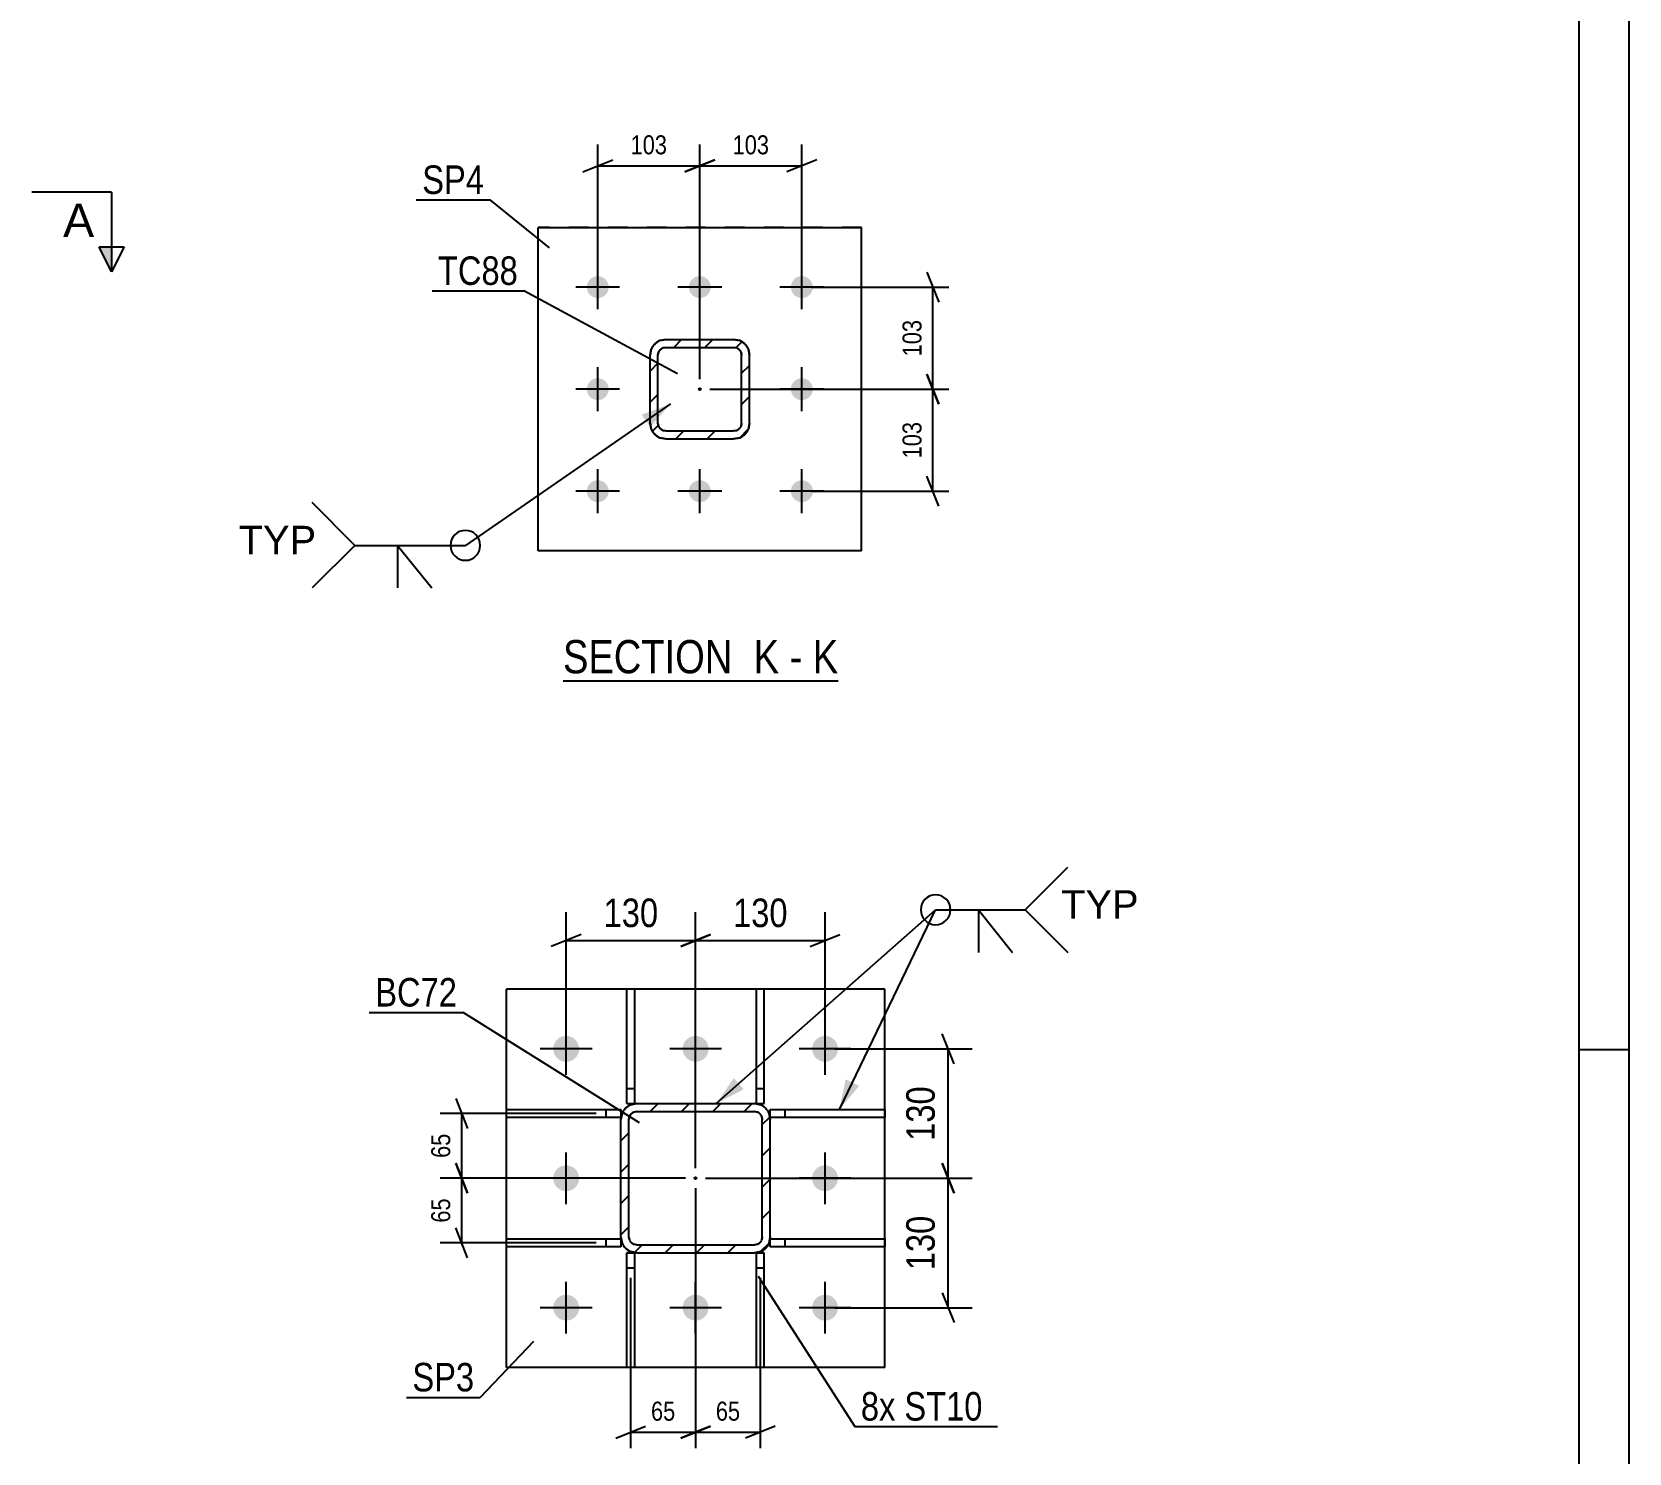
# Model space of a CAD drawing. Header units: millimetres. Extents: x -167 to 1022, y -666 to 175.
# Drawn here: x 861.7 to 1022.1, y -110.7 to 32.1 of the extents above; entities that cross this region are included whole.
import ezdxf

# ---------------------------------------------------------------- set-up
doc = ezdxf.new("R2010")
doc.units = ezdxf.units.MM
doc.linetypes.add('DXK_LINE_DOT2', pattern=[3.9198, 1.9599, -1.9599])
doc.linetypes.add('DXK_LINE_DOT3', pattern=[5.9187, 2.979, -0.9799, 0.9799, -0.9799])
doc.styles.add('Arial', font='ARIAL.TTF', dxfattribs={"height": 0.2})
doc.styles.add('Arial Narrow', font='ARIALN.TTF', dxfattribs={"height": 0.2})

# ---------------------------------------------------------------- blocks, each defined once
blk = doc.blocks.new('Unknown-389677493-14088')
at = {"color": 5, "linetype": 'Continuous'}
for p, q in [((1022.1, -666.17), (1022.1, 174.83)), ((1017.1, -661.17), (1017.1, 169.83)), ((1022.1, -70.17), (1017.1, -70.17))]:
    blk.add_line(p, q, dxfattribs=at)
blk = doc.blocks.new('Unknown-389677493-21 - 51950')
at = {"color": 6, "linetype": 'Continuous'}
blk.add_line((915.02, -33.09), (942.66, -33.09), dxfattribs=at)
at = {"color": 0, "linetype": 'Continuous'}
for points in [[(933.12, -32.34), (933.12, -28.84), (915.02, -28.84), (915.02, -32.34)], [(936.73, -32.34), (936.73, -28.84), (934.17, -28.84), (934.17, -32.34)], [(939.06, -32.34), (939.06, -28.84), (937.78, -28.84), (937.78, -32.34)], [(942.66, -32.34), (942.66, -28.84), (940.11, -28.84), (940.11, -32.34)]]:
    blk.add_wipeout(points, dxfattribs=at)
at = {"color": 7, "linetype": 'Continuous', "style": 'Arial Narrow'}
for s, p in [('SECTION ', (915.02, -32.34)), ('K', (934.17, -32.34)), ('K', (940.11, -32.34)), ('-', (937.78, -32.34))]:
    blk.add_text(s, height=3.34, dxfattribs=at).set_placement(p)
blk = doc.blocks.new('Part-389677493-52013 - 51950')
at = {"linetype": 'Continuous'}
h = blk.add_hatch(dxfattribs=at)
h.set_pattern_fill('', scale=0.7, style=0, pattern_type=0)
h.set_pattern_definition([(45, (932.774, -8.6794), (-1.57154, 1.57154), [])])
h.paths.add_polyline_path([(932.16, -8.8), (932.77, -8.68), (933.29, -8.33), (933.64, -7.81), (933.76, -7.2), (933.76, -0.4), (933.64, 0.21), (933.29, 0.73), (932.77, 1.08), (932.16, 1.2), (925.36, 1.2), (924.75, 1.08), (924.23, 0.73), (923.88, 0.21), (923.76, -0.4), (923.76, -7.2), (923.88, -7.81), (924.23, -8.33), (924.75, -8.68), (925.36, -8.8)])
h.paths.add_polyline_path([(925.36, -8), (925.06, -7.94), (924.8, -7.77), (924.62, -7.51), (924.56, -7.2), (924.56, -0.4), (924.62, -0.1), (924.8, 0.16), (925.06, 0.34), (925.36, 0.4), (932.16, 0.4), (932.47, 0.34), (932.73, 0.16), (932.9, -0.1), (932.96, -0.4), (932.96, -7.2), (932.9, -7.51), (932.73, -7.77), (932.47, -7.94), (932.16, -8)])
blk.add_hatch(color=30, dxfattribs=at).paths.add_polyline_path([(928.76, -3.9, -1), (928.76, -3.7, -1)])
at = {"color": 7, "linetype": 'DXK_LINE_DOT2'}
for p, q in [((923.76, -0.4), (923.88, 0.21)), ((924.75, 1.08), (925.36, 1.2)), ((925.36, 0.4), (925.06, 0.34)), ((925.36, 1.2), (932.16, 1.2)), ((925.36, 0.4), (932.16, 0.4)), ((932.16, 1.2), (932.77, 1.08)), ((932.47, 0.34), (932.16, 0.4)), ((933.64, 0.21), (933.76, -0.4)), ((923.76, -7.2), (923.76, -0.4)), ((924.62, -0.1), (924.56, -0.4)), ((924.56, -7.2), (924.56, -0.4)), ((932.96, -0.4), (932.9, -0.1)), ((932.96, -7.2), (932.96, -0.4)), ((933.76, -7.2), (933.76, -0.4)), ((923.88, -7.81), (923.76, -7.2)), ((924.56, -7.2), (924.62, -7.51)), ((925.06, -7.94), (925.36, -8)), ((925.36, -8), (932.16, -8)), ((932.16, -8), (932.47, -7.94)), ((932.9, -7.51), (932.96, -7.2)), ((933.76, -7.2), (933.64, -7.81)), ((925.36, -8.8), (924.75, -8.68)), ((925.36, -8.8), (932.16, -8.8)), ((932.77, -8.68), (932.16, -8.8))]:
    blk.add_line(p, q, dxfattribs=at)
at = {"color": 2, "linetype": 'Continuous'}
for p, q in [((923.88, 0.21), (923.76, -0.4)), ((925.36, 1.2), (924.75, 1.08)), ((925.06, 0.34), (925.36, 0.4)), ((925.36, 1.2), (932.16, 1.2)), ((925.36, 0.4), (932.16, 0.4)), ((932.77, 1.08), (932.16, 1.2)), ((932.16, 0.4), (932.47, 0.34)), ((933.76, -0.4), (933.64, 0.21)), ((923.76, -7.2), (923.76, -0.4)), ((924.56, -0.4), (924.62, -0.1)), ((924.56, -7.2), (924.56, -0.4)), ((932.9, -0.1), (932.96, -0.4)), ((932.96, -7.2), (932.96, -0.4)), ((933.76, -7.2), (933.76, -0.4)), ((923.76, -7.2), (923.88, -7.81)), ((924.62, -7.51), (924.56, -7.2)), ((925.36, -8), (925.06, -7.94)), ((925.36, -8), (932.16, -8)), ((932.47, -7.94), (932.16, -8)), ((932.96, -7.2), (932.9, -7.51)), ((933.64, -7.81), (933.76, -7.2)), ((924.75, -8.68), (925.36, -8.8)), ((925.36, -8.8), (932.16, -8.8)), ((932.16, -8.8), (932.77, -8.68))]:
    blk.add_line(p, q, dxfattribs=at)
at = {"color": 7, "linetype": 'DXK_LINE_DOT3'}
blk.add_line((928.76, -3.8), (928.76, -3.8), dxfattribs=at)
at = {"color": 30, "linetype": 'DXK_LINE_DOT3'}
blk.add_line((928.76, -3.8), (928.76, -3.8), dxfattribs=at)
at = {"color": 30, "linetype": 'Continuous'}
blk.add_circle((928.76, -3.8), 0.1, dxfattribs=at)
at = {"color": 7, "linetype": 'DXK_LINE_DOT2'}
for centre, radius, start, end in [((925.36, -0.4), 1.6, 112.5, 157.5), ((925.36, -0.4), 0.8, 112.5, 157.5), ((932.16, -0.4), 0.8, 22.5, 67.5), ((932.16, -0.4), 1.6, 22.5, 67.5), ((925.36, -7.2), 1.6, 202.5, 247.5), ((925.36, -7.2), 0.8, 202.5, 247.5), ((932.16, -7.2), 0.8, 292.5, 337.5), ((932.16, -7.2), 1.6, 292.5, 337.5)]:
    blk.add_arc(centre, radius, start, end, dxfattribs=at)
at = {"color": 2, "linetype": 'Continuous'}
for centre, radius, start, end in [((925.36, -0.4), 1.6, 112.5, 157.5), ((925.36, -0.4), 0.8, 112.5, 157.5), ((932.16, -0.4), 0.8, 22.5, 67.5), ((932.16, -0.4), 1.6, 22.5, 67.5), ((925.36, -7.2), 1.6, 202.5, 247.5), ((925.36, -7.2), 0.8, 202.5, 247.5), ((932.16, -7.2), 0.8, 292.5, 337.5), ((932.16, -7.2), 1.6, 292.5, 337.5)]:
    blk.add_arc(centre, radius, start, end, dxfattribs=at)
blk = doc.blocks.new('Part-389677493-52014 - 51950')
at = {"color": 2, "linetype": 'Continuous'}
for p, q in [((912.51, 12.45), (945.01, 12.45)), ((912.51, -20.05), (912.51, 12.45)), ((945.01, -20.05), (945.01, 12.45)), ((945.01, -20.05), (912.51, -20.05))]:
    blk.add_line(p, q, dxfattribs=at)
at = {"color": 7, "linetype": 'DXK_LINE_DOT2'}
for p, q in [((945.01, 12.45), (912.51, 12.45)), ((945.01, -20.05), (912.51, -20.05))]:
    blk.add_line(p, q, dxfattribs=at)
blk = doc.blocks.new('Bolt-389677493-52120 - 51950')
at = {"linetype": 'Continuous'}
for points in [[(918.51, 5.35, -1), (918.51, 7.55, -1)], [(928.76, 5.35, -1), (928.76, 7.55, -1)], [(939.01, 5.35, -1), (939.01, 7.55, -1)], [(918.51, -4.9, -1), (918.51, -2.7, -1)], [(939.01, -4.9, -1), (939.01, -2.7, -1)], [(918.51, -15.15, -1), (918.51, -12.95, -1)], [(928.76, -15.15, -1), (928.76, -12.95, -1)], [(939.01, -15.15, -1), (939.01, -12.95, -1)]]:
    blk.add_hatch(color=1, dxfattribs=at).paths.add_polyline_path(points)
at = {"color": 1, "linetype": 'Continuous'}
for p, q in [((918.51, 4.25), (918.51, 8.65)), ((928.76, 4.25), (928.76, 8.65)), ((939.01, 4.25), (939.01, 8.65)), ((920.71, 6.45), (916.31, 6.45)), ((930.96, 6.45), (926.56, 6.45)), ((941.21, 6.45), (936.81, 6.45)), ((918.51, -6), (918.51, -1.6)), ((939.01, -6), (939.01, -1.6)), ((920.71, -3.8), (916.31, -3.8)), ((941.21, -3.8), (936.81, -3.8)), ((918.51, -16.25), (918.51, -11.85)), ((928.76, -16.25), (928.76, -11.85)), ((939.01, -16.25), (939.01, -11.85)), ((920.71, -14.05), (916.31, -14.05)), ((930.96, -14.05), (926.56, -14.05)), ((941.21, -14.05), (936.81, -14.05))]:
    blk.add_line(p, q, dxfattribs=at)
blk = doc.blocks.new('Part-389677493-53581 - 53454')
at = {"color": 2, "linetype": 'Continuous'}
for p, q in [((934.44, -75.56), (934.44, -64.06)), ((935.24, -64.06), (934.44, -64.06)), ((935.24, -75.56), (935.24, -64.06)), ((934.44, -75.56), (935.24, -75.56))]:
    blk.add_line(p, q, dxfattribs=at)
at = {"color": 7, "linetype": 'DXK_LINE_DOT2'}
for p, q in [((934.44, -74.06), (935.24, -74.06)), ((934.44, -75.56), (935.24, -75.56))]:
    blk.add_line(p, q, dxfattribs=at)
blk = doc.blocks.new('Part-389677493-53514 - 53454')
at = {"linetype": 'Continuous'}
h = blk.add_hatch(dxfattribs=at)
h.set_pattern_fill('', scale=0.7, style=0, pattern_type=0)
h.set_pattern_definition([(45, (934.853, -90.4335), (-1.57154, 1.57154), [])])
h.paths.add_polyline_path([(934.24, -90.56), (934.85, -90.43), (935.37, -90.09), (935.72, -89.57), (935.84, -88.96), (935.84, -77.16), (935.72, -76.54), (935.37, -76.02), (934.85, -75.68), (934.24, -75.56), (922.44, -75.56), (921.83, -75.68), (921.31, -76.02), (920.96, -76.54), (920.84, -77.16), (920.84, -88.96), (920.96, -89.57), (921.31, -90.09), (921.83, -90.43), (922.44, -90.56)])
h.paths.add_polyline_path([(922.44, -89.76), (922.13, -89.69), (921.88, -89.52), (921.7, -89.26), (921.64, -88.96), (921.64, -77.16), (921.7, -76.85), (921.88, -76.59), (922.13, -76.42), (922.44, -76.36), (934.24, -76.36), (934.55, -76.42), (934.81, -76.59), (934.98, -76.85), (935.04, -77.16), (935.04, -88.96), (934.98, -89.26), (934.81, -89.52), (934.55, -89.69), (934.24, -89.76)])
blk.add_hatch(color=30, dxfattribs=at).paths.add_polyline_path([(928.34, -83.16, -1), (928.34, -82.96, -1)])
at = {"color": 7, "linetype": 'DXK_LINE_DOT2'}
for p, q in [((920.84, -77.16), (920.96, -76.54)), ((921.7, -76.85), (921.64, -77.16)), ((921.83, -75.68), (922.44, -75.56)), ((922.44, -76.36), (922.13, -76.42)), ((922.44, -75.56), (934.24, -75.56)), ((922.44, -76.36), (934.24, -76.36)), ((934.24, -75.56), (934.85, -75.68)), ((934.55, -76.42), (934.24, -76.36)), ((935.04, -77.16), (934.98, -76.85)), ((935.72, -76.54), (935.84, -77.16)), ((920.84, -88.96), (920.84, -77.16)), ((921.64, -88.96), (921.64, -77.16)), ((935.04, -88.96), (935.04, -77.16)), ((935.84, -88.96), (935.84, -77.16)), ((920.96, -89.57), (920.84, -88.96)), ((921.64, -88.96), (921.7, -89.26)), ((922.13, -89.69), (922.44, -89.76)), ((922.44, -89.76), (934.24, -89.76)), ((934.24, -89.76), (934.55, -89.69)), ((934.98, -89.26), (935.04, -88.96)), ((935.84, -88.96), (935.72, -89.57)), ((922.44, -90.56), (921.83, -90.43)), ((922.44, -90.56), (934.24, -90.56)), ((934.85, -90.43), (934.24, -90.56))]:
    blk.add_line(p, q, dxfattribs=at)
at = {"color": 2, "linetype": 'Continuous'}
for p, q in [((920.96, -76.54), (920.84, -77.16)), ((921.64, -77.16), (921.7, -76.85)), ((922.44, -75.56), (921.83, -75.68)), ((922.13, -76.42), (922.44, -76.36)), ((922.44, -75.56), (934.24, -75.56)), ((922.44, -76.36), (934.24, -76.36)), ((934.85, -75.68), (934.24, -75.56)), ((934.24, -76.36), (934.55, -76.42)), ((934.98, -76.85), (935.04, -77.16)), ((935.84, -77.16), (935.72, -76.54)), ((920.84, -88.96), (920.84, -77.16)), ((921.64, -88.96), (921.64, -77.16)), ((935.04, -88.96), (935.04, -77.16)), ((935.84, -88.96), (935.84, -77.16)), ((920.84, -88.96), (920.96, -89.57)), ((921.7, -89.26), (921.64, -88.96)), ((922.44, -89.76), (922.13, -89.69)), ((922.44, -89.76), (934.24, -89.76)), ((934.55, -89.69), (934.24, -89.76)), ((935.04, -88.96), (934.98, -89.26)), ((935.72, -89.57), (935.84, -88.96)), ((921.83, -90.43), (922.44, -90.56)), ((922.44, -90.56), (934.24, -90.56)), ((934.24, -90.56), (934.85, -90.43))]:
    blk.add_line(p, q, dxfattribs=at)
at = {"color": 7, "linetype": 'DXK_LINE_DOT3'}
blk.add_line((928.34, -83.06), (928.34, -83.06), dxfattribs=at)
at = {"color": 30, "linetype": 'DXK_LINE_DOT3'}
blk.add_line((928.34, -83.06), (928.34, -83.06), dxfattribs=at)
at = {"color": 30, "linetype": 'Continuous'}
blk.add_circle((928.34, -83.06), 0.1, dxfattribs=at)
at = {"color": 7, "linetype": 'DXK_LINE_DOT2'}
for centre, radius, start, end in [((922.44, -77.16), 1.6, 112.5, 157.5), ((922.44, -77.16), 0.8, 112.5, 157.5), ((934.24, -77.16), 0.8, 22.5, 67.5), ((934.24, -77.16), 1.6, 22.5, 67.5), ((922.44, -88.96), 1.6, 202.5, 247.5), ((922.44, -88.96), 0.8, 202.5, 247.5), ((934.24, -88.96), 0.8, 292.5, 337.5), ((934.24, -88.96), 1.6, 292.5, 337.5)]:
    blk.add_arc(centre, radius, start, end, dxfattribs=at)
at = {"color": 2, "linetype": 'Continuous'}
for centre, radius, start, end in [((922.44, -77.16), 1.6, 112.5, 157.5), ((922.44, -77.16), 0.8, 112.5, 157.5), ((934.24, -77.16), 0.8, 22.5, 67.5), ((934.24, -77.16), 1.6, 22.5, 67.5), ((922.44, -88.96), 1.6, 202.5, 247.5), ((922.44, -88.96), 0.8, 202.5, 247.5), ((934.24, -88.96), 0.8, 292.5, 337.5), ((934.24, -88.96), 1.6, 292.5, 337.5)]:
    blk.add_arc(centre, radius, start, end, dxfattribs=at)
blk = doc.blocks.new('Part-389677493-53578 - 53454')
at = {"color": 2, "linetype": 'Continuous'}
for p, q in [((935.84, -76.96), (935.84, -76.16)), ((935.84, -76.16), (947.34, -76.16)), ((947.34, -76.96), (935.84, -76.96)), ((947.34, -76.16), (947.34, -76.96))]:
    blk.add_line(p, q, dxfattribs=at)
at = {"color": 7, "linetype": 'DXK_LINE_DOT2'}
blk.add_line((937.34, -76.96), (937.34, -76.16), dxfattribs=at)
blk = doc.blocks.new('Part-389677493-53516 - 53454')
at = {"color": 2, "linetype": 'Continuous'}
for p, q in [((947.34, -64.06), (909.34, -64.06)), ((909.34, -102.06), (909.34, -64.06)), ((947.34, -102.06), (947.34, -64.06)), ((947.34, -102.06), (909.34, -102.06))]:
    blk.add_line(p, q, dxfattribs=at)
blk = doc.blocks.new('Part-389677493-53580 - 53454')
at = {"color": 2, "linetype": 'Continuous'}
for p, q in [((921.44, -75.56), (921.44, -64.06)), ((922.24, -64.06), (921.44, -64.06)), ((922.24, -75.56), (922.24, -64.06)), ((921.44, -75.56), (922.24, -75.56))]:
    blk.add_line(p, q, dxfattribs=at)
at = {"color": 7, "linetype": 'DXK_LINE_DOT2'}
for p, q in [((921.44, -74.06), (922.24, -74.06)), ((921.44, -75.56), (922.24, -75.56))]:
    blk.add_line(p, q, dxfattribs=at)
blk = doc.blocks.new('Part-389677493-53576 - 53454')
at = {"color": 2, "linetype": 'Continuous'}
for p, q in [((909.34, -76.16), (920.84, -76.16)), ((909.34, -76.96), (909.34, -76.16)), ((920.84, -76.96), (909.34, -76.96)), ((920.84, -76.16), (920.84, -76.96))]:
    blk.add_line(p, q, dxfattribs=at)
at = {"color": 7, "linetype": 'DXK_LINE_DOT2'}
blk.add_line((919.34, -76.96), (919.34, -76.16), dxfattribs=at)
blk = doc.blocks.new('Part-389677493-53577 - 53454')
at = {"color": 2, "linetype": 'Continuous'}
for p, q in [((909.34, -89.15), (920.84, -89.15)), ((909.34, -89.95), (909.34, -89.15)), ((920.84, -89.15), (920.84, -89.95)), ((920.84, -89.95), (909.34, -89.95))]:
    blk.add_line(p, q, dxfattribs=at)
at = {"color": 7, "linetype": 'DXK_LINE_DOT2'}
blk.add_line((919.34, -89.95), (919.34, -89.15), dxfattribs=at)
blk = doc.blocks.new('Part-389677493-53579 - 53454')
at = {"color": 2, "linetype": 'Continuous'}
for p, q in [((935.84, -89.95), (935.84, -89.15)), ((935.84, -89.15), (947.34, -89.15)), ((947.34, -89.15), (947.34, -89.95)), ((947.34, -89.95), (935.84, -89.95))]:
    blk.add_line(p, q, dxfattribs=at)
at = {"color": 7, "linetype": 'DXK_LINE_DOT2'}
blk.add_line((937.34, -89.95), (937.34, -89.15), dxfattribs=at)
blk = doc.blocks.new('Part-389677493-53582 - 53454')
at = {"color": 2, "linetype": 'Continuous'}
for p, q in [((921.44, -90.56), (922.24, -90.56)), ((921.44, -102.06), (921.44, -90.56)), ((922.24, -102.06), (922.24, -90.56)), ((922.24, -102.06), (921.44, -102.06))]:
    blk.add_line(p, q, dxfattribs=at)
at = {"color": 7, "linetype": 'DXK_LINE_DOT2'}
for p, q in [((922.24, -90.56), (921.44, -90.56)), ((921.44, -92.06), (922.24, -92.06))]:
    blk.add_line(p, q, dxfattribs=at)
blk = doc.blocks.new('Part-389677493-53583 - 53454')
at = {"color": 2, "linetype": 'Continuous'}
for p, q in [((934.44, -90.56), (935.24, -90.56)), ((934.44, -102.06), (934.44, -90.56)), ((935.24, -102.06), (935.24, -90.56)), ((935.24, -102.06), (934.44, -102.06))]:
    blk.add_line(p, q, dxfattribs=at)
at = {"color": 7, "linetype": 'DXK_LINE_DOT2'}
for p, q in [((935.24, -90.56), (934.44, -90.56)), ((934.44, -92.06), (935.24, -92.06))]:
    blk.add_line(p, q, dxfattribs=at)
blk = doc.blocks.new('Bolt-389677493-53623 - 53454')
at = {"linetype": 'Continuous'}
for points in [[(915.34, -71.36, -1), (915.34, -68.76, -1)], [(928.34, -71.36, -1), (928.34, -68.76, -1)], [(941.34, -71.36, -1), (941.34, -68.76, -1)], [(915.34, -84.36, -1), (915.34, -81.76, -1)], [(941.34, -84.36, -1), (941.34, -81.76, -1)], [(915.34, -97.36, -1), (915.34, -94.76, -1)], [(928.34, -97.36, -1), (928.34, -94.76, -1)], [(941.34, -97.36, -1), (941.34, -94.76, -1)]]:
    blk.add_hatch(color=1, dxfattribs=at).paths.add_polyline_path(points)
at = {"color": 1, "linetype": 'Continuous'}
for p, q in [((915.34, -72.66), (915.34, -67.46)), ((928.34, -72.66), (928.34, -67.46)), ((941.34, -72.66), (941.34, -67.46)), ((917.94, -70.06), (912.74, -70.06)), ((930.94, -70.06), (925.74, -70.06)), ((943.94, -70.06), (938.74, -70.06)), ((915.34, -85.66), (915.34, -80.46)), ((941.34, -85.66), (941.34, -80.46)), ((917.94, -83.06), (912.74, -83.06)), ((943.94, -83.06), (938.74, -83.06)), ((915.34, -98.66), (915.34, -93.46)), ((928.34, -98.66), (928.34, -93.46)), ((941.34, -98.66), (941.34, -93.46)), ((917.94, -96.06), (912.74, -96.06)), ((930.94, -96.06), (925.74, -96.06)), ((943.94, -96.06), (938.74, -96.06))]:
    blk.add_line(p, q, dxfattribs=at)
blk = doc.blocks.new('StraightDimension-389677493-78227 - 51950')
at = {"color": 7, "linetype": 'Continuous'}
for p, q in [((928.76, -2.8), (928.76, 20.79)), ((939.01, 7.45), (939.01, 20.79)), ((927.26, 18.04), (930.26, 19.24)), ((928.76, 18.64), (939.01, 18.64)), ((940.51, 19.24), (937.51, 18.04))]:
    blk.add_line(p, q, dxfattribs=at)
at = {"color": 0}
blk.add_wipeout([(936.11, 19.39), (936.11, 22.19), (931.66, 22.19), (931.66, 19.39)], dxfattribs=at)
at = {"color": 3, "style": 'Arial Narrow'}
blk.add_text('103', height=1.909, dxfattribs=at).set_placement((932.06, 19.79))
blk = doc.blocks.new('StraightDimension-389677493-78228 - 51950')
at = {"color": 7, "linetype": 'Continuous'}
for p, q in [((918.51, 7.45), (918.51, 20.79)), ((928.76, -2.8), (928.76, 20.79)), ((917.01, 18.04), (920.01, 19.24)), ((918.51, 18.64), (928.76, 18.64)), ((930.26, 19.24), (927.26, 18.04))]:
    blk.add_line(p, q, dxfattribs=at)
at = {"color": 0}
blk.add_wipeout([(925.86, 19.39), (925.86, 22.19), (921.41, 22.19), (921.41, 19.39)], dxfattribs=at)
at = {"color": 3, "style": 'Arial Narrow'}
blk.add_text('103', height=1.909, dxfattribs=at).set_placement((921.81, 19.79))
blk = doc.blocks.new('StraightDimension-389677493-78297 - 51950')
at = {"color": 7, "linetype": 'Continuous'}
for p, q in [((940.01, 6.45), (953.78, 6.45)), ((951.58, 7.95), (952.78, 4.95)), ((952.18, -3.8), (952.18, 6.45)), ((952.78, -5.3), (951.58, -2.3)), ((929.76, -3.8), (953.78, -3.8))]:
    blk.add_line(p, q, dxfattribs=at)
at = {"color": 0}
blk.add_wipeout([(951.43, 3.55), (948.63, 3.55), (948.63, -0.9), (951.43, -0.9)], dxfattribs=at)
at = {"color": 3, "style": 'Arial Narrow'}
blk.add_text('103', height=1.909, rotation=90.0002, dxfattribs=at).set_placement((951.03, -0.5))
blk = doc.blocks.new('StraightDimension-389677493-78298 - 51950')
at = {"color": 7, "linetype": 'Continuous'}
for p, q in [((951.58, -2.3), (952.78, -5.3)), ((929.76, -3.8), (953.78, -3.8)), ((952.18, -14.05), (952.18, -3.8)), ((952.78, -15.55), (951.58, -12.55)), ((940.01, -14.05), (953.78, -14.05))]:
    blk.add_line(p, q, dxfattribs=at)
at = {"color": 0}
blk.add_wipeout([(951.43, -6.7), (948.63, -6.7), (948.63, -11.15), (951.43, -11.15)], dxfattribs=at)
at = {"color": 3, "style": 'Arial Narrow'}
blk.add_text('103', height=1.909, rotation=90.0002, dxfattribs=at).set_placement((951.03, -10.75))
blk = doc.blocks.new('StraightDimension-389677493-78681 - 53454')
at = {"color": 7, "linetype": 'Continuous'}
for p, q in [((928.34, -84.06), (928.34, -110.16)), ((921.81, -93.06), (921.81, -110.16)), ((920.31, -109.16), (923.31, -107.96)), ((921.81, -108.56), (928.34, -108.56)), ((929.84, -107.96), (926.84, -109.16))]:
    blk.add_line(p, q, dxfattribs=at)
at = {"color": 0}
blk.add_wipeout([(926.69, -107.81), (926.69, -105.01), (923.46, -105.01), (923.46, -107.81)], dxfattribs=at)
at = {"color": 3, "style": 'Arial Narrow'}
blk.add_text('65', height=1.909, dxfattribs=at).set_placement((923.86, -107.41))
blk = doc.blocks.new('StraightDimension-389677493-78617 - 53454')
at = {"color": 7, "linetype": 'Continuous'}
for p, q in [((954.31, -71.56), (953.11, -68.56)), ((942.34, -70.06), (956.11, -70.06)), ((953.71, -83.06), (953.71, -70.06)), ((953.11, -81.56), (954.31, -84.56)), ((929.34, -83.06), (956.11, -83.06))]:
    blk.add_line(p, q, dxfattribs=at)
at = {"color": 0}
blk.add_wipeout([(952.96, -73.21), (948.76, -73.21), (948.76, -79.9), (952.96, -79.9)], dxfattribs=at)
at = {"color": 3, "style": 'Arial Narrow'}
blk.add_text('130', height=2.863, rotation=90.0002, dxfattribs=at).set_placement((952.36, -79.3))
blk = doc.blocks.new('StraightDimension-389677493-78680 - 53454')
at = {"color": 7, "linetype": 'Continuous'}
for p, q in [((928.34, -84.06), (928.34, -110.16)), ((934.84, -93.06), (934.84, -110.16)), ((926.84, -109.16), (929.84, -107.96)), ((928.34, -108.56), (934.84, -108.56)), ((936.34, -107.96), (933.34, -109.16))]:
    blk.add_line(p, q, dxfattribs=at)
at = {"color": 0}
blk.add_wipeout([(933.21, -107.81), (933.21, -105.01), (929.97, -105.01), (929.97, -107.81)], dxfattribs=at)
at = {"color": 3, "style": 'Arial Narrow'}
blk.add_text('65', height=1.909, dxfattribs=at).set_placement((930.37, -107.41))
blk = doc.blocks.new('StraightDimension-389677493-78570 - 53454')
at = {"color": 7, "linetype": 'Continuous'}
for p, q in [((915.34, -69.06), (915.34, -56.33)), ((928.34, -82.06), (928.34, -56.33)), ((916.84, -58.58), (913.84, -59.78)), ((915.34, -59.18), (928.34, -59.18)), ((926.84, -59.78), (929.84, -58.58))]:
    blk.add_line(p, q, dxfattribs=at)
at = {"color": 0}
blk.add_wipeout([(925.18, -58.43), (925.18, -54.23), (918.5, -54.23), (918.5, -58.43)], dxfattribs=at)
at = {"color": 3, "style": 'Arial Narrow'}
blk.add_text('130', height=2.863, dxfattribs=at).set_placement((919.1, -57.83))
blk = doc.blocks.new('StraightDimension-389677493-78569 - 53454')
at = {"color": 7, "linetype": 'Continuous'}
for p, q in [((928.34, -82.06), (928.34, -56.33)), ((941.34, -69.06), (941.34, -56.33)), ((929.84, -58.58), (926.84, -59.78)), ((928.34, -59.18), (941.34, -59.18)), ((939.84, -59.78), (942.84, -58.58))]:
    blk.add_line(p, q, dxfattribs=at)
at = {"color": 0}
blk.add_wipeout([(938.18, -58.43), (938.18, -54.23), (931.5, -54.23), (931.5, -58.43)], dxfattribs=at)
at = {"color": 3, "style": 'Arial Narrow'}
blk.add_text('130', height=2.863, dxfattribs=at).set_placement((932.1, -57.83))
blk = doc.blocks.new('StraightDimension-389677493-78618 - 53454')
at = {"color": 7, "linetype": 'Continuous'}
for p, q in [((954.31, -84.56), (953.11, -81.56)), ((929.34, -83.06), (956.11, -83.06)), ((953.71, -96.06), (953.71, -83.06)), ((953.11, -94.56), (954.31, -97.56)), ((942.34, -96.06), (956.11, -96.06))]:
    blk.add_line(p, q, dxfattribs=at)
at = {"color": 0}
blk.add_wipeout([(952.96, -86.21), (948.76, -86.21), (948.76, -92.9), (952.96, -92.9)], dxfattribs=at)
at = {"color": 3, "style": 'Arial Narrow'}
blk.add_text('130', height=2.863, rotation=90.0002, dxfattribs=at).set_placement((952.36, -92.3))
blk = doc.blocks.new('StraightDimension-389677493-78811 - 53454')
at = {"color": 7, "linetype": 'Continuous'}
for p, q in [((904.24, -75.06), (905.44, -78.06)), ((918.34, -76.56), (902.69, -76.56)), ((904.84, -83.06), (904.84, -76.56)), ((905.44, -84.56), (904.24, -81.56)), ((927.34, -83.06), (902.69, -83.06))]:
    blk.add_line(p, q, dxfattribs=at)
at = {"color": 0}
blk.add_wipeout([(904.09, -78.19), (901.29, -78.19), (901.29, -81.42), (904.09, -81.42)], dxfattribs=at)
at = {"color": 3, "style": 'Arial Narrow'}
blk.add_text('65', height=1.909, rotation=90.0002, dxfattribs=at).set_placement((903.69, -81.02))
blk = doc.blocks.new('StraightDimension-389677493-78812 - 53454')
at = {"color": 7, "linetype": 'Continuous'}
for p, q in [((904.24, -81.56), (905.44, -84.56)), ((927.34, -83.06), (902.69, -83.06)), ((904.84, -89.55), (904.84, -83.06)), ((905.44, -91.05), (904.24, -88.05)), ((918.34, -89.55), (902.69, -89.55))]:
    blk.add_line(p, q, dxfattribs=at)
at = {"color": 0}
blk.add_wipeout([(904.09, -84.69), (901.29, -84.69), (901.29, -87.92), (904.09, -87.92)], dxfattribs=at)
at = {"color": 3, "style": 'Arial Narrow'}
blk.add_text('65', height=1.909, rotation=90.0002, dxfattribs=at).set_placement((903.69, -87.52))
blk = doc.blocks.new('SectionMark-389677493-38246 - 1175')
at = {"linetype": 'Continuous'}
blk.add_hatch(color=6, dxfattribs=at).paths.add_polyline_path([(868.43, 10.5), (869.68, 10.5), (869.68, 8)])
at = {"color": 6, "linetype": 'Continuous'}
for p, q in [((869.68, 16), (861.68, 16)), ((869.68, 16), (869.68, 8)), ((868.43, 10.5), (870.93, 10.5)), ((869.68, 8), (868.43, 10.5)), ((870.93, 10.5), (869.68, 8))]:
    blk.add_line(p, q, dxfattribs=at)
at = {"color": 0, "linetype": 'Continuous'}
blk.add_wipeout([(867.93, 11.5), (867.93, 15), (864.81, 15), (864.81, 11.5)], dxfattribs=at)
at = {"color": 3, "linetype": 'Continuous', "style": 'Arial'}
blk.add_text('A', height=3.34, dxfattribs=at).set_placement((864.81, 11.5))
blk = doc.blocks.new('WeldMark-389677493-55381 - 51950')
at = {"linetype": 'Continuous'}
blk.add_hatch(color=30, dxfattribs=at).paths.add_polyline_path([(922.93, -6.36), (925.83, -5.28), (923.78, -7.6)])
at = {"color": 30, "linetype": 'Continuous'}
for p in [(925.83, -5.28), (894.11, -19.49)]:
    blk.add_line(p, (905.21, -19.49), dxfattribs=at)
at = {"color": 3, "linetype": 'Continuous'}
for q in [(901.83, -23.77), (898.4, -23.77)]:
    blk.add_line((898.4, -19.49), q, dxfattribs=at)
for start, end in [(90, 270), (270, 90)]:
    blk.add_arc((905.21, -19.49), 1.5, start, end, dxfattribs=at)
at = {"color": 0, "linetype": 'Continuous'}
blk.add_wipeout([(890.21, -20.39), (890.21, -17.39), (882.44, -17.39), (882.44, -20.39)], dxfattribs=at)
blk.add_wipeout([(890.21, -20.39), (890.21, -17.39), (882.44, -17.39), (882.44, -20.39)], dxfattribs=at)
at = {"color": 3, "linetype": 'Continuous'}
for q in [(889.83, -15.2), (889.83, -23.77)]:
    blk.add_line((894.11, -19.49), q, dxfattribs=at)
at = {"color": 3, "linetype": 'Continuous', "style": 'Arial'}
blk.add_text('TYP', height=2.865, dxfattribs=at).set_placement((882.44, -20.39))
blk = doc.blocks.new('Mark-389677493-53276 - 51950')
at = {"color": 0}
blk.add_wipeout([(907.09, 15.81), (907.09, 18.81), (900.88, 18.81), (900.88, 15.81)], dxfattribs=at)
blk.add_wipeout([(907.09, 15.81), (907.09, 18.81), (900.88, 18.81), (900.88, 15.81)], dxfattribs=at)
at = {"color": 30, "linetype": 'Continuous'}
for p in [(900.28, 15.21), (913.66, 10.39)]:
    blk.add_line(p, (907.69, 15.21), dxfattribs=at)
at = {"color": 3, "style": 'Arial Narrow'}
blk.add_text('SP4', height=2.863, dxfattribs=at).set_placement((900.88, 15.81))
blk = doc.blocks.new('Mark-389677493-53223 - 51950')
at = {"color": 0}
blk.add_wipeout([(910.49, 6.67), (910.49, 9.67), (902.46, 9.67), (902.46, 6.67)], dxfattribs=at)
blk.add_wipeout([(910.49, 6.67), (910.49, 9.67), (902.46, 9.67), (902.46, 6.67)], dxfattribs=at)
at = {"color": 30, "linetype": 'Continuous'}
for p in [(901.86, 6.07), (926.53, -2.26)]:
    blk.add_line(p, (911.09, 6.07), dxfattribs=at)
at = {"color": 3, "style": 'Arial Narrow'}
blk.add_text('TC88', height=2.863, dxfattribs=at).set_placement((902.46, 6.67))
blk = doc.blocks.new('MarkSet-389677493-53777 - 53454')
at = {"color": 0}
for points in [[(948.41, -107.4), (948.41, -104.4), (944.94, -104.4), (944.94, -107.4)], [(957.17, -107.4), (957.17, -104.4), (949.31, -104.4), (949.31, -107.4)]]:
    blk.add_wipeout(points, dxfattribs=at)
for points in [[(948.41, -107.4), (948.41, -104.4), (944.94, -104.4), (944.94, -107.4)], [(957.17, -107.4), (957.17, -104.4), (949.31, -104.4), (949.31, -107.4)]]:
    blk.add_wipeout(points, dxfattribs=at)
at = {"color": 30, "linetype": 'Continuous'}
for p, q in [((934.63, -92.88), (944.34, -108)), ((944.34, -108), (958.67, -108))]:
    blk.add_line(p, q, dxfattribs=at)
at = {"color": 3, "style": 'Arial Narrow'}
for s, p in [('8x', (944.94, -107.4)), ('ST10', (949.31, -107.4))]:
    blk.add_text(s, height=2.863, dxfattribs=at).set_placement(p)
blk = doc.blocks.new('Mark-389677493-53720 - 53454')
at = {"color": 0}
blk.add_wipeout([(904.38, -65.81), (904.38, -62.81), (896.16, -62.81), (896.16, -65.81)], dxfattribs=at)
blk.add_wipeout([(904.38, -65.81), (904.38, -62.81), (896.16, -62.81), (896.16, -65.81)], dxfattribs=at)
at = {"color": 30, "linetype": 'Continuous'}
for p in [(895.56, -66.41), (922.71, -77.48)]:
    blk.add_line(p, (904.98, -66.41), dxfattribs=at)
at = {"color": 3, "style": 'Arial Narrow'}
blk.add_text('BC72', height=2.863, dxfattribs=at).set_placement((896.16, -65.81))
blk = doc.blocks.new('Mark-389677493-53771 - 53454')
at = {"color": 0}
blk.add_wipeout([(906.1, -104.47), (906.1, -101.47), (899.89, -101.47), (899.89, -104.47)], dxfattribs=at)
blk.add_wipeout([(906.1, -104.47), (906.1, -101.47), (899.89, -101.47), (899.89, -104.47)], dxfattribs=at)
at = {"color": 30, "linetype": 'Continuous'}
for p in [(912.05, -99.47), (899.29, -105.07)]:
    blk.add_line(p, (906.7, -105.07), dxfattribs=at)
at = {"color": 3, "style": 'Arial Narrow'}
blk.add_text('SP3', height=2.863, dxfattribs=at).set_placement((899.89, -104.47))
blk = doc.blocks.new('WeldMark-389677493-55426 - 53454')
at = {"linetype": 'Continuous'}
for points in [[(933.17, -74.13), (930.42, -75.56), (932.17, -73.01)], [(944.76, -73.78), (942.78, -76.16), (943.41, -73.13)]]:
    blk.add_hatch(color=30, dxfattribs=at).paths.add_polyline_path(points)
at = {"color": 30, "linetype": 'Continuous'}
for p, q in [((930.42, -75.56), (952.45, -56.09)), ((942.78, -76.16), (952.45, -56.09)), ((952.45, -56.09), (961.45, -56.09))]:
    blk.add_line(p, q, dxfattribs=at)
at = {"color": 3, "linetype": 'Continuous'}
for q in [(960.17, -60.37), (956.74, -60.37)]:
    blk.add_line((956.74, -56.09), q, dxfattribs=at)
for start, end in [(90, 270), (270, 90)]:
    blk.add_arc((952.45, -56.09), 1.5, start, end, dxfattribs=at)
at = {"color": 0, "linetype": 'Continuous'}
blk.add_wipeout([(972.83, -56.99), (972.83, -53.99), (965.05, -53.99), (965.05, -56.99)], dxfattribs=at)
blk.add_wipeout([(972.83, -56.99), (972.83, -53.99), (965.05, -53.99), (965.05, -56.99)], dxfattribs=at)
at = {"color": 3, "linetype": 'Continuous'}
for q in [(965.74, -51.8), (965.74, -60.37)]:
    blk.add_line((961.45, -56.09), q, dxfattribs=at)
at = {"color": 3, "linetype": 'Continuous', "style": 'Arial'}
blk.add_text('TYP', height=2.865, dxfattribs=at).set_placement((965.05, -56.99))

msp = doc.modelspace()

# ---------------------------------------------------------------- block references
for name in ['Unknown-389677493-14088', 'Part-389677493-52014 - 51950', 'Bolt-389677493-52120 - 51950', 'Part-389677493-52013 - 51950', 'Part-389677493-53516 - 53454', 'Part-389677493-53580 - 53454', 'Part-389677493-53581 - 53454', 'Bolt-389677493-53623 - 53454', 'Part-389677493-53576 - 53454', 'Part-389677493-53514 - 53454', 'Part-389677493-53578 - 53454', 'Part-389677493-53577 - 53454', 'Part-389677493-53579 - 53454', 'Part-389677493-53582 - 53454', 'Part-389677493-53583 - 53454']:
    msp.add_blockref(name, (0, 0))

# ---------------------------------------------------------------- next in the draw order: block references
for name in ['StraightDimension-389677493-78227 - 51950', 'Mark-389677493-53276 - 51950', 'SectionMark-389677493-38246 - 1175', 'WeldMark-389677493-55381 - 51950', 'Unknown-389677493-21 - 51950', 'StraightDimension-389677493-78681 - 53454', 'Mark-389677493-53771 - 53454']:
    msp.add_blockref(name, (0, 0))

# ---------------------------------------------------------------- next in the draw order: block references
for name in ['StraightDimension-389677493-78228 - 51950', 'StraightDimension-389677493-78617 - 53454']:
    msp.add_blockref(name, (0, 0))

# ---------------------------------------------------------------- next in the draw order: block references
for name in ['Mark-389677493-53223 - 51950', 'StraightDimension-389677493-78297 - 51950', 'StraightDimension-389677493-78570 - 53454', 'StraightDimension-389677493-78680 - 53454']:
    msp.add_blockref(name, (0, 0))

# ---------------------------------------------------------------- next in the draw order: block references
for name in ['StraightDimension-389677493-78298 - 51950', 'StraightDimension-389677493-78569 - 53454']:
    msp.add_blockref(name, (0, 0))

# ---------------------------------------------------------------- next in the draw order: block references
for name in ['WeldMark-389677493-55426 - 53454', 'StraightDimension-389677493-78811 - 53454', 'StraightDimension-389677493-78618 - 53454']:
    msp.add_blockref(name, (0, 0))

# ---------------------------------------------------------------- next in the draw order: block references
for name in ['Mark-389677493-53720 - 53454', 'StraightDimension-389677493-78812 - 53454', 'MarkSet-389677493-53777 - 53454']:
    msp.add_blockref(name, (0, 0))

doc.saveas('drawing.dxf')
